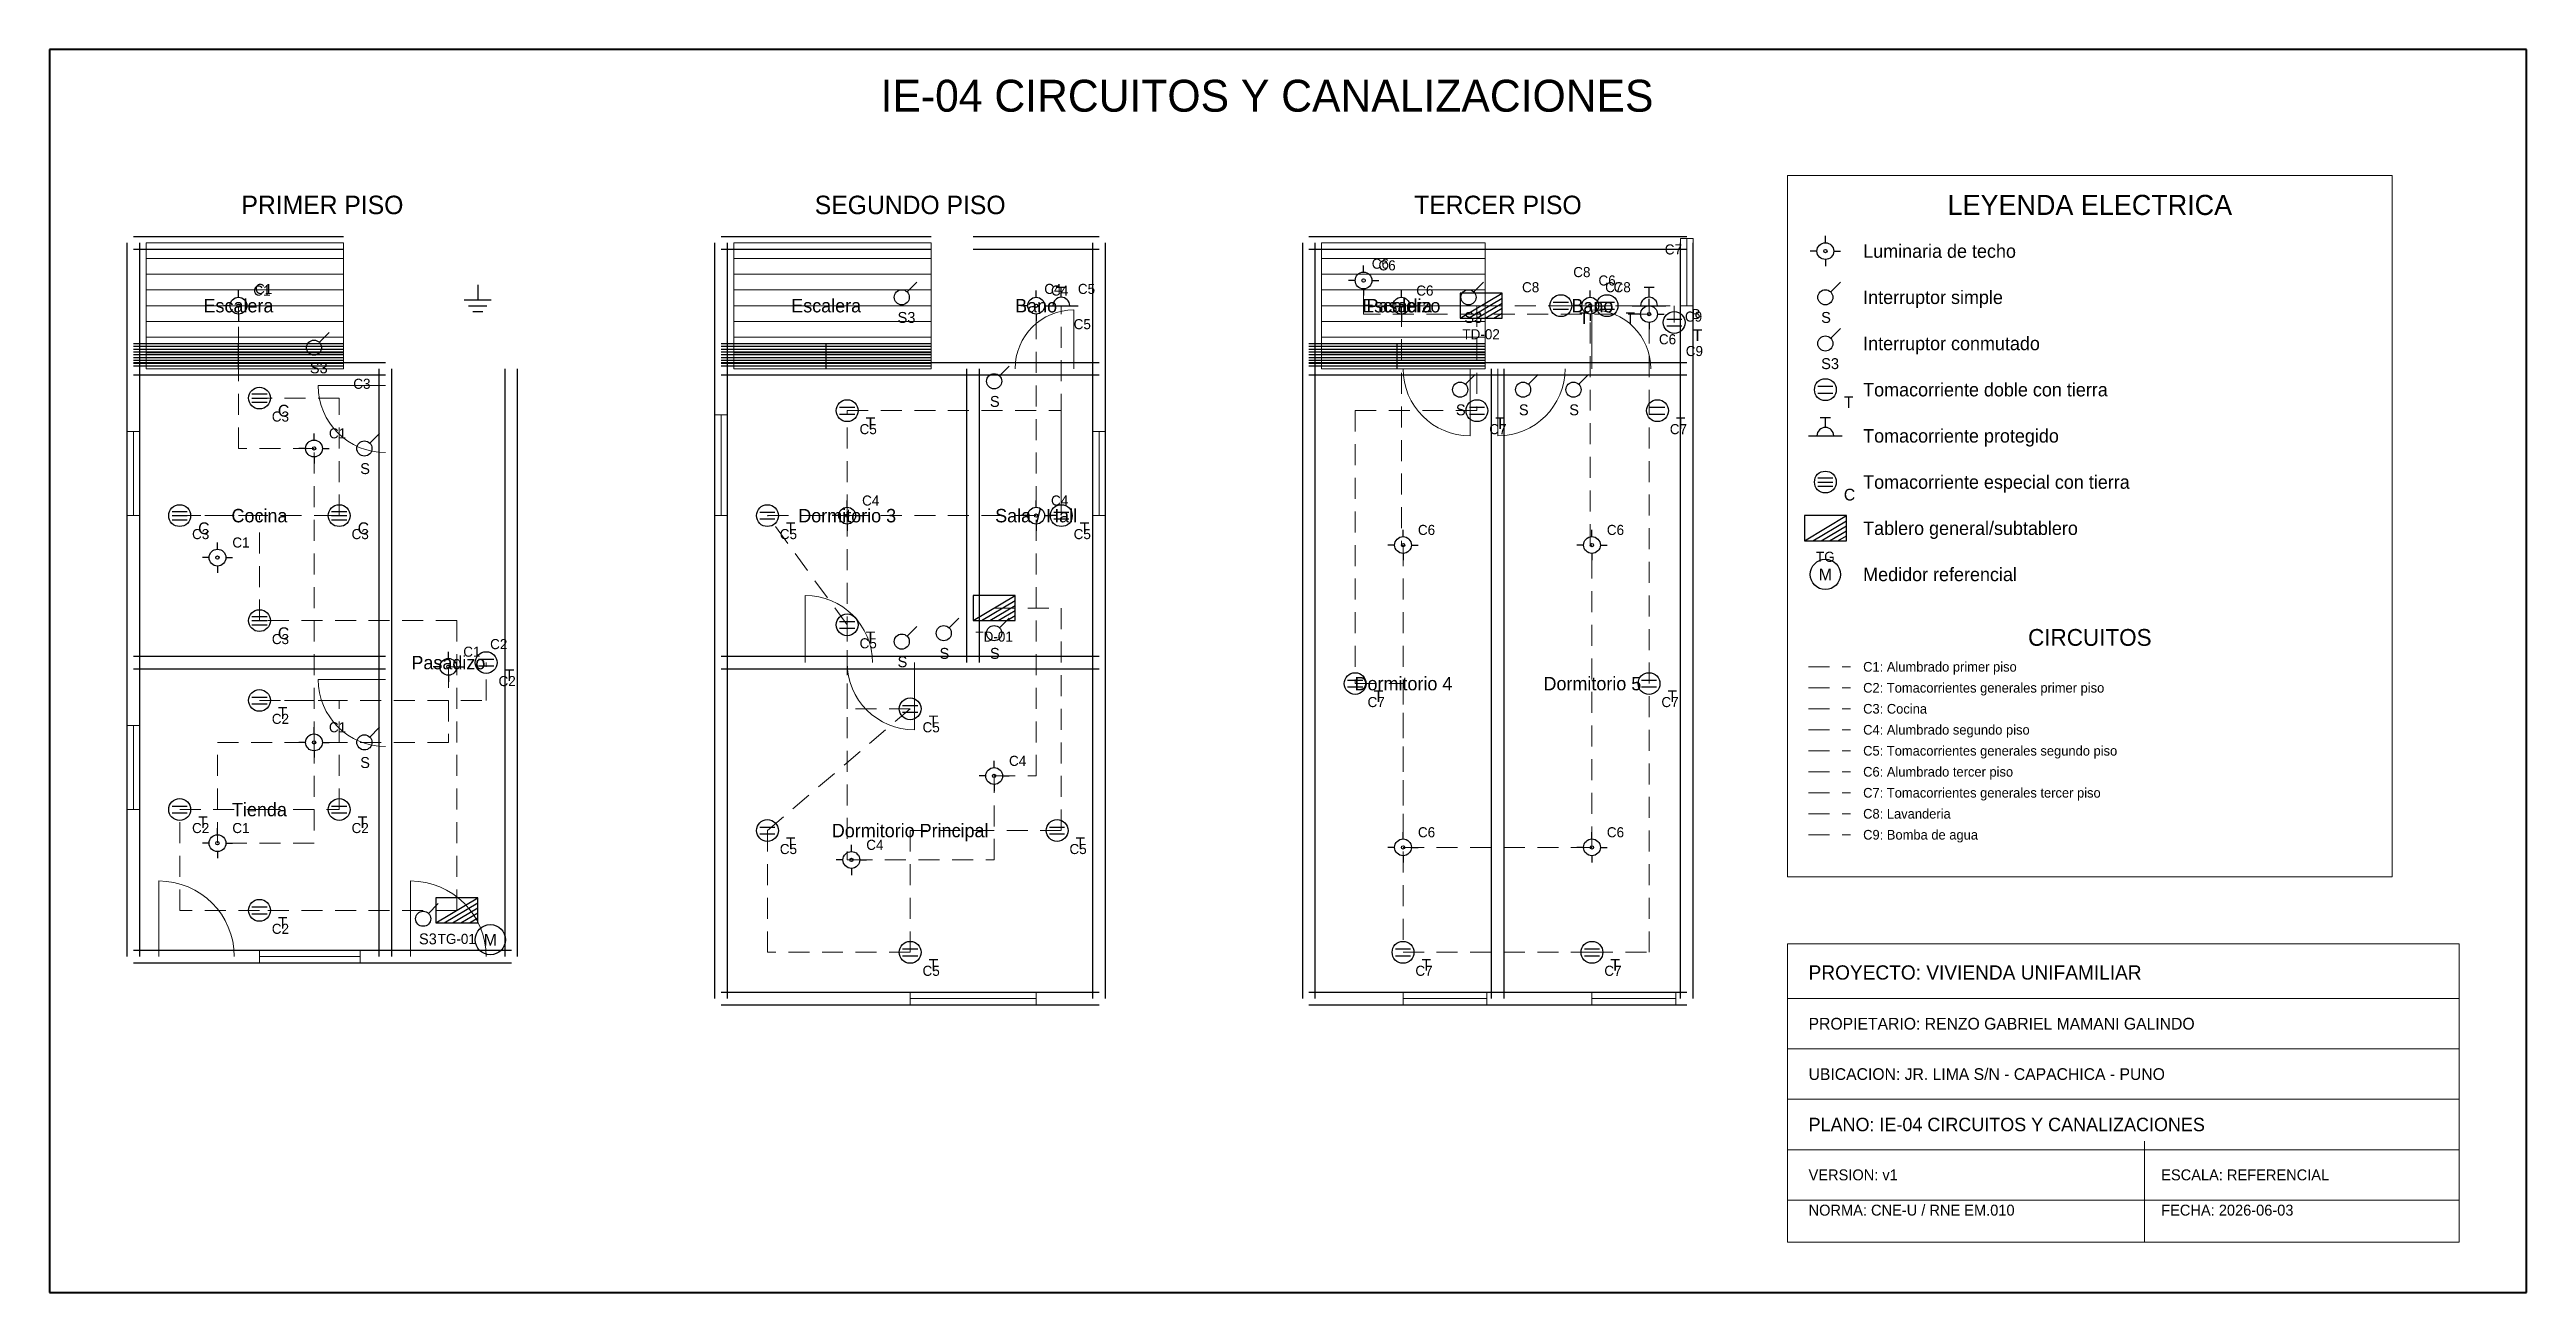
# Model space of a CAD drawing. Header units: metres. Extents: x -1 to 28.5, y -1 to 13.8.
import ezdxf
from ezdxf.enums import TextEntityAlignment as Align

# ---------------------------------------------------------------- set-up
doc = ezdxf.new("R2010")
doc.units = ezdxf.units.M
doc.linetypes.add('DASHED', pattern=[0.4, 0.25, -0.15])
for name, color, linetype, lineweight, true_color in [('ARQ_ESCALERAS', 7, 'CONTINUOUS', 15, 0x787878), ('ARQ_MUROS', 7, 'CONTINUOUS', 25, 0x141414), ('ARQ_PUERTAS', 7, 'CONTINUOUS', 15, 0x787878), ('ARQ_TEXTOS', 7, 'CONTINUOUS', 13, 0x787878), ('ARQ_VENTANAS', 7, 'CONTINUOUS', 15, 0x1496aa), ('ELEC_CIRCUITO_C1', 7, 'DASHED', 20, 0xdc7d19), ('ELEC_CIRCUITO_C2', 7, 'DASHED', 20, 0x2355b4), ('ELEC_CIRCUITO_C3', 7, 'DASHED', 20, 0xc81e1e), ('ELEC_CIRCUITO_C4', 7, 'DASHED', 20, 0xdc7d19), ('ELEC_CIRCUITO_C5', 7, 'DASHED', 20, 0x2355b4), ('ELEC_CIRCUITO_C6', 7, 'DASHED', 20, 0xdc7d19), ('ELEC_CIRCUITO_C7', 7, 'DASHED', 20, 0x2355b4), ('ELEC_CIRCUITO_C8', 7, 'DASHED', 20, 0x783ca0), ('ELEC_CIRCUITO_C9', 7, 'DASHED', 20, 0x1e8246), ('ELEC_INTERRUPTORES', 7, 'CONTINUOUS', 25, 0xdc7d19), ('ELEC_LEYENDA', 7, 'CONTINUOUS', 18, 0x141414), ('ELEC_LUMINARIAS', 7, 'CONTINUOUS', 25, 0xdc7d19), ('ELEC_MEDIDOR', 7, 'CONTINUOUS', 25, 0x1e8246), ('ELEC_PUESTA_TIERRA', 7, 'CONTINUOUS', 25, 0x1e8246), ('ELEC_ROTULO', 7, 'CONTINUOUS', 20, 0x141414), ('ELEC_TABLEROS', 7, 'CONTINUOUS', 30, 0xc81e1e), ('ELEC_TEXTOS', 7, 'CONTINUOUS', 13, 0x141414), ('ELEC_TOMACORRIENTES', 7, 'CONTINUOUS', 25, 0x2355b4), ('MARCO', 7, 'CONTINUOUS', 40, 0x141414)]:
    doc.layers.add(name, color=color, linetype=linetype, lineweight=lineweight, true_color=true_color)

msp = doc.modelspace()

# ---------------------------------------------------------------- linework, layer by layer
at = {"layer": 'ARQ_ESCALERAS'}
for p, q in [((0.15, 10), (0.15, 11.5)), ((0.15, 11.5), (2.5, 11.5)), ((0.15, 11.312), (2.5, 11.312)), ((2.5, 10), (2.5, 11.5)), ((7.15, 10), (7.15, 11.5)), ((7.15, 11.5), (9.5, 11.5)), ((7.15, 11.312), (9.5, 11.312)), ((9.5, 10), (9.5, 11.5)), ((14.15, 10), (14.15, 11.5)), ((14.15, 11.5), (16.1, 11.5)), ((14.15, 11.312), (16.1, 11.312)), ((16.1, 10), (16.1, 11.5)), ((0.15, 11.125), (2.5, 11.125)), ((0.15, 10.938), (2.5, 10.938)), ((7.15, 11.125), (9.5, 11.125)), ((7.15, 10.938), (9.5, 10.938)), ((14.15, 11.125), (16.1, 11.125)), ((14.15, 10.938), (16.1, 10.938)), ((0.15, 10.75), (2.5, 10.75)), ((7.15, 10.75), (9.5, 10.75)), ((14.15, 10.75), (16.1, 10.75)), ((0.15, 10.562), (2.5, 10.562)), ((0.15, 10.375), (2.5, 10.375)), ((7.15, 10.562), (9.5, 10.562)), ((7.15, 10.375), (9.5, 10.375)), ((14.15, 10.562), (16.1, 10.562)), ((14.15, 10.375), (16.1, 10.375)), ((0.15, 10.188), (2.5, 10.188)), ((7.15, 10.188), (9.5, 10.188)), ((14.15, 10.188), (16.1, 10.188)), ((0.15, 10), (2.5, 10)), ((7.15, 10), (9.5, 10)), ((14.15, 10), (16.1, 10))]:
    msp.add_line(p, q, dxfattribs=at)
at = {"layer": 'ARQ_MUROS'}
for p, q in [((0, 11.575), (2.5, 11.575)), ((7, 11.575), (9.5, 11.575)), ((10, 11.575), (11.5, 11.575)), ((14, 11.575), (16.1, 11.575)), ((14, 11.575), (16.25, 11.575)), ((16.25, 11.575), (18.5, 11.575)), ((-0.075, 10), (-0.075, 11.5)), ((0, 11.425), (2.5, 11.425)), ((0.075, 10), (0.075, 11.5)), ((6.925, 10), (6.925, 11.5)), ((7, 11.425), (9.5, 11.425)), ((7.075, 10), (7.075, 11.5)), ((10, 11.425), (11.5, 11.425)), ((11.425, 10), (11.425, 11.5)), ((11.575, 10), (11.575, 11.5)), ((13.925, 10), (13.925, 11.5)), ((14, 11.425), (16.1, 11.425)), ((14, 11.425), (16.25, 11.425)), ((14.075, 10), (14.075, 11.5)), ((16.25, 11.425), (18.5, 11.425)), ((18.425, 10), (18.425, 11.5)), ((18.575, 10), (18.575, 11.5)), ((0, 10.3), (2.5, 10.3)), ((0, 10.267), (1.25, 10.267)), ((0, 10.233), (1.25, 10.233)), ((0, 10.2), (1.25, 10.2)), ((0, 10.167), (1.25, 10.167)), ((0, 10.133), (1.25, 10.133)), ((0, 10.1), (1.25, 10.1)), ((0, 10.075), (3, 10.075)), ((0, 10.075), (2.5, 10.075)), ((0, 10.067), (1.25, 10.067)), ((0, 10.033), (1.25, 10.033)), ((1.25, 10), (1.25, 10.3)), ((1.25, 10.267), (2.5, 10.267)), ((1.25, 10.233), (2.5, 10.233)), ((1.25, 10.2), (2.5, 10.2)), ((1.25, 10.167), (2.5, 10.167)), ((1.25, 10.133), (2.5, 10.133)), ((1.25, 10.1), (2.5, 10.1)), ((1.25, 10.067), (2.5, 10.067)), ((1.25, 10.033), (2.5, 10.033)), ((7, 10.3), (9.5, 10.3)), ((7, 10.267), (8.25, 10.267)), ((7, 10.233), (8.25, 10.233)), ((7, 10.2), (8.25, 10.2)), ((7, 10.167), (8.25, 10.167)), ((7, 10.133), (8.25, 10.133)), ((7, 10.1), (8.25, 10.1)), ((7, 10.075), (9.5, 10.075)), ((7, 10.075), (10, 10.075)), ((7, 10.067), (8.25, 10.067)), ((7, 10.033), (8.25, 10.033)), ((8.25, 10), (8.25, 10.3)), ((8.25, 10.267), (9.5, 10.267)), ((8.25, 10.233), (9.5, 10.233)), ((8.25, 10.2), (9.5, 10.2)), ((8.25, 10.167), (9.5, 10.167)), ((8.25, 10.133), (9.5, 10.133)), ((8.25, 10.1), (9.5, 10.1)), ((8.25, 10.067), (9.5, 10.067)), ((8.25, 10.033), (9.5, 10.033)), ((10, 10.075), (11.5, 10.075)), ((14, 10.3), (16.1, 10.3)), ((14, 10.267), (15.05, 10.267)), ((14, 10.233), (15.05, 10.233)), ((14, 10.2), (15.05, 10.2)), ((14, 10.167), (15.05, 10.167)), ((14, 10.133), (15.05, 10.133)), ((14, 10.1), (15.05, 10.1)), ((14, 10.075), (16.25, 10.075)), ((14, 10.075), (16.1, 10.075)), ((14, 10.067), (15.05, 10.067)), ((14, 10.033), (15.05, 10.033)), ((15.05, 10), (15.05, 10.3)), ((15.05, 10.267), (16.1, 10.267)), ((15.05, 10.233), (16.1, 10.233)), ((15.05, 10.2), (16.1, 10.2)), ((15.05, 10.167), (16.1, 10.167)), ((15.05, 10.133), (16.1, 10.133)), ((15.05, 10.1), (16.1, 10.1)), ((15.05, 10.067), (16.1, 10.067)), ((15.05, 10.033), (16.1, 10.033)), ((16.25, 10.075), (18.5, 10.075)), ((-0.075, 6.5), (-0.075, 10)), ((0, 9.925), (3, 9.925)), ((0, 9.925), (2.5, 9.925)), ((0.075, 6.5), (0.075, 10)), ((2.925, 6.5), (2.925, 10)), ((2.925, 3), (2.925, 10)), ((3.075, 6.5), (3.075, 10)), ((3.075, 3), (3.075, 10)), ((4.425, 3), (4.425, 10)), ((4.575, 3), (4.575, 10)), ((6.925, 6.5), (6.925, 10)), ((7, 9.925), (9.5, 9.925)), ((7, 9.925), (10, 9.925)), ((7.075, 6.5), (7.075, 10)), ((9.925, 6.5), (9.925, 10)), ((10, 9.925), (11.5, 9.925)), ((10.075, 6.5), (10.075, 10)), ((11.425, 6.5), (11.425, 10)), ((11.575, 6.5), (11.575, 10)), ((13.925, 2.5), (13.925, 10)), ((14, 9.925), (16.25, 9.925)), ((14, 9.925), (16.1, 9.925)), ((14.075, 2.5), (14.075, 10)), ((16.175, 2.5), (16.175, 10)), ((16.25, 9.925), (18.5, 9.925)), ((16.325, 2.5), (16.325, 10)), ((18.425, 2.5), (18.425, 10)), ((18.575, 2.5), (18.575, 10)), ((-0.075, 3), (-0.075, 6.5)), ((0, 6.575), (3, 6.575)), ((0.075, 3), (0.075, 6.5)), ((2.925, 3), (2.925, 6.5)), ((3.075, 3), (3.075, 6.5)), ((6.925, 2.5), (6.925, 6.5)), ((7, 6.575), (10, 6.575)), ((7, 6.575), (11.5, 6.575)), ((7.075, 2.5), (7.075, 6.5)), ((10, 6.575), (11.5, 6.575)), ((11.425, 2.5), (11.425, 6.5)), ((11.575, 2.5), (11.575, 6.5)), ((0, 6.425), (3, 6.425)), ((7, 6.425), (10, 6.425)), ((7, 6.425), (11.5, 6.425)), ((10, 6.425), (11.5, 6.425)), ((0, 3.075), (3, 3.075)), ((3, 3.075), (4.5, 3.075)), ((0, 2.925), (3, 2.925)), ((3, 2.925), (4.5, 2.925)), ((7, 2.575), (11.5, 2.575)), ((7, 2.425), (11.5, 2.425)), ((14, 2.575), (16.25, 2.575)), ((14, 2.425), (16.25, 2.425)), ((16.25, 2.575), (18.5, 2.575)), ((16.25, 2.425), (18.5, 2.425))]:
    msp.add_line(p, q, dxfattribs=at)
at = {"layer": 'ARQ_PUERTAS'}
for p, q in [((11.2, 10), (11.2, 10.7)), ((17.37, 10), (17.37, 10.7)), ((3, 9.8), (2.2, 9.8)), ((15.92, 10), (15.92, 9.2)), ((16.25, 10), (16.25, 9.2)), ((8, 6.5), (8, 7.3)), ((9.3, 6.5), (9.3, 5.7)), ((3, 6.3), (2.2, 6.3)), ((0.3, 3), (0.3, 3.9)), ((3.3, 3), (3.3, 3.9))]:
    msp.add_line(p, q, dxfattribs=at)
for centre, radius, start, end in [((11.2, 10), 0.7, 90, 180), ((17.37, 10), 0.7, 0, 90), ((3, 9.8), 0.8, 180, -90), ((15.92, 10), 0.8, 180, -90), ((16.25, 10), 0.8, -90, 0), ((8, 6.5), 0.8, 0, 90), ((9.3, 6.5), 0.8, 180, -90), ((3, 6.3), 0.8, 180, -90), ((0.3, 3), 0.9, 0, 90), ((3.3, 3), 0.9, 0, 90)]:
    msp.add_arc(centre, radius, start, end, dxfattribs=at)
at = {"layer": 'ARQ_VENTANAS'}
for p, q in [((18.575, 11.55), (18.425, 11.55)), ((18.425, 11.55), (18.425, 10.75)), ((18.5, 10.75), (18.5, 11.55)), ((18.575, 10.75), (18.575, 11.55)), ((18.425, 10.75), (18.575, 10.75)), ((7.075, 9.45), (6.925, 9.45)), ((6.925, 9.45), (6.925, 8.25)), ((7, 8.25), (7, 9.45)), ((7.075, 8.25), (7.075, 9.45)), ((0.075, 9.25), (-0.075, 9.25)), ((-0.075, 9.25), (-0.075, 8.25)), ((0, 8.25), (0, 9.25)), ((0.075, 8.25), (0.075, 9.25)), ((11.575, 9.25), (11.425, 9.25)), ((11.425, 9.25), (11.425, 8.25)), ((11.5, 8.25), (11.5, 9.25)), ((11.575, 8.25), (11.575, 9.25)), ((-0.075, 8.25), (0.075, 8.25)), ((6.925, 8.25), (7.075, 8.25)), ((11.425, 8.25), (11.575, 8.25)), ((0.075, 5.75), (-0.075, 5.75)), ((-0.075, 5.75), (-0.075, 4.75)), ((0, 4.75), (0, 5.75)), ((0.075, 4.75), (0.075, 5.75)), ((-0.075, 4.75), (0.075, 4.75)), ((2.7, 3.075), (1.5, 3.075)), ((1.5, 3.075), (1.5, 2.925)), ((1.5, 3), (2.7, 3)), ((2.7, 2.925), (2.7, 3.075)), ((1.5, 2.925), (2.7, 2.925)), ((10.75, 2.575), (9.25, 2.575)), ((9.25, 2.575), (9.25, 2.425)), ((9.25, 2.5), (10.75, 2.5)), ((9.25, 2.425), (10.75, 2.425)), ((10.75, 2.425), (10.75, 2.575)), ((16.12, 2.575), (15.12, 2.575)), ((15.12, 2.575), (15.12, 2.425)), ((15.12, 2.5), (16.12, 2.5)), ((15.12, 2.425), (16.12, 2.425)), ((16.12, 2.425), (16.12, 2.575)), ((18.37, 2.575), (17.37, 2.575)), ((17.37, 2.575), (17.37, 2.425)), ((17.37, 2.5), (18.37, 2.5)), ((17.37, 2.425), (18.37, 2.425)), ((18.37, 2.425), (18.37, 2.575))]:
    msp.add_line(p, q, dxfattribs=at)
at = {"layer": 'ELEC_CIRCUITO_C1', "linetype": 'DASHED', "true_color": 0xdc7d19}
for p, q in [((1.25, 9.05), (1.25, 10.75)), ((2.15, 9.05), (1.25, 9.05)), ((2.15, 5.55), (2.15, 9.05)), ((3.85, 6.45), (3.75, 6.45)), ((3.75, 6.45), (3.75, 5.55)), ((3.85, 3.55), (3.85, 6.45)), ((19.95, 6.45), (20.45, 6.45)), ((1, 4.35), (1, 5.55)), ((1, 5.55), (2.15, 5.55)), ((3.75, 5.55), (2.15, 5.55)), ((2.15, 5.55), (2.15, 4.35)), ((2.15, 4.35), (1, 4.35))]:
    msp.add_line(p, q, dxfattribs=at)
at = {"layer": 'ELEC_CIRCUITO_C2', "linetype": 'DASHED', "true_color": 0x2355b4}
for p, q in [((4.2, 6.05), (4.2, 6.5)), ((19.95, 6.2), (20.45, 6.2)), ((2.45, 6.05), (1.5, 6.05)), ((1.5, 6.05), (4.2, 6.05)), ((2.45, 4.75), (2.45, 6.05)), ((0.55, 3.55), (0.55, 4.75)), ((0.55, 4.75), (1.5, 4.75)), ((1.5, 4.75), (2.45, 4.75)), ((1.5, 3.55), (0.55, 3.55)), ((3.85, 3.55), (1.5, 3.55))]:
    msp.add_line(p, q, dxfattribs=at)
at = {"layer": 'ELEC_CIRCUITO_C3', "linetype": 'DASHED', "true_color": 0xc81e1e}
for p, q in [((2.45, 9.65), (1.5, 9.65)), ((2.45, 8.25), (2.45, 9.65)), ((1.5, 8.25), (0.55, 8.25)), ((0.55, 8.25), (2.45, 8.25)), ((1.5, 7), (1.5, 8.25)), ((3.85, 7), (1.5, 7)), ((3.85, 3.55), (3.85, 7)), ((19.95, 5.95), (20.45, 5.95))]:
    msp.add_line(p, q, dxfattribs=at)
at = {"layer": 'ELEC_CIRCUITO_C4', "linetype": 'DASHED', "true_color": 0xdc7d19}
for p, q in [((10.75, 5.15), (10.75, 10.75)), ((10.75, 8.25), (8.5, 8.25)), ((8.5, 8.25), (8.5, 4.15)), ((10.75, 7.15), (10.75, 8.25)), ((10.25, 7.15), (10.75, 7.15)), ((19.95, 5.7), (20.45, 5.7)), ((10.25, 4.15), (10.25, 5.15)), ((10.25, 5.15), (10.75, 5.15)), ((8.5, 4.15), (8.55, 4.15)), ((8.55, 4.15), (10.25, 4.15))]:
    msp.add_line(p, q, dxfattribs=at)
at = {"layer": 'ELEC_CIRCUITO_C5', "linetype": 'DASHED', "true_color": 0x2355b4}
for p, q in [((11.05, 8.25), (11.05, 10.75)), ((8.5, 8.25), (8.5, 9.5)), ((8.5, 9.5), (11.05, 9.5)), ((11.05, 9.5), (11.05, 8.25)), ((8.5, 6.95), (7.55, 8.25)), ((7.55, 8.25), (8.5, 8.25)), ((10.25, 7.15), (11.05, 7.15)), ((11.05, 7.15), (11.05, 4.5)), ((8.5, 5.95), (8.5, 6.95)), ((7.55, 4.5), (9.25, 5.95)), ((9.25, 5.95), (8.5, 5.95)), ((19.95, 5.45), (20.45, 5.45)), ((7.55, 3.05), (7.55, 4.5)), ((11.05, 4.5), (9.25, 4.5)), ((9.25, 4.5), (9.25, 3.05)), ((9.25, 3.05), (7.55, 3.05))]:
    msp.add_line(p, q, dxfattribs=at)
at = {"layer": 'ELEC_CIRCUITO_C6', "linetype": 'DASHED', "true_color": 0xdc7d19}
for p, q in [((14.65, 10.65), (14.65, 11.05)), ((18.05, 10.65), (14.65, 10.65)), ((16.05, 10.75), (15.1, 10.75)), ((15.1, 10.75), (15.1, 7.9)), ((17.35, 7.9), (17.35, 10.75)), ((17.35, 10.75), (18.05, 10.75)), ((18.05, 10.75), (18.05, 10.65)), ((15.1, 7.9), (15.12, 7.9)), ((15.12, 7.9), (15.12, 4.3)), ((17.37, 7.9), (17.35, 7.9)), ((17.37, 4.3), (17.37, 7.9)), ((19.95, 5.2), (20.45, 5.2)), ((15.12, 4.3), (17.37, 4.3))]:
    msp.add_line(p, q, dxfattribs=at)
at = {"layer": 'ELEC_CIRCUITO_C7', "linetype": 'DASHED', "true_color": 0x2355b4}
for p, q in [((16.05, 10.75), (16, 10.75)), ((16, 10.75), (16, 9.5)), ((18.05, 9.5), (18.05, 10.75)), ((16, 9.5), (14.55, 9.5)), ((14.55, 9.5), (14.55, 6.25)), ((18.05, 6.25), (18.05, 9.5)), ((14.55, 6.25), (15.12, 6.25)), ((15.12, 6.25), (15.12, 3.05)), ((18.05, 3.05), (18.05, 6.25)), ((19.95, 4.95), (20.45, 4.95)), ((15.12, 3.05), (17.37, 3.05)), ((17.37, 3.05), (18.05, 3.05))]:
    msp.add_line(p, q, dxfattribs=at)
at = {"layer": 'ELEC_CIRCUITO_C8', "linetype": 'DASHED', "true_color": 0x783ca0}
for p, q in [((16.05, 10.75), (17, 10.75)), ((17, 10.75), (17.55, 10.75)), ((19.95, 4.7), (20.45, 4.7))]:
    msp.add_line(p, q, dxfattribs=at)
at = {"layer": 'ELEC_CIRCUITO_C9', "linetype": 'DASHED', "true_color": 0x1e8246}
for p, q in [((16.05, 10.75), (18.35, 10.75)), ((18.35, 10.75), (18.35, 10.55)), ((19.95, 4.45), (20.45, 4.45))]:
    msp.add_line(p, q, dxfattribs=at)
at = {"layer": 'ELEC_INTERRUPTORES', "true_color": 0xdc7d19}
for p, q in [((9.21, 10.91), (9.33, 11.03)), ((15.96, 10.91), (16.08, 11.03)), ((20.21, 10.91), (20.33, 11.03)), ((2.21, 10.31), (2.33, 10.43)), ((20.21, 10.36), (20.33, 10.48)), ((10.31, 9.91), (10.43, 10.03)), ((15.86, 9.81), (15.98, 9.93)), ((16.61, 9.81), (16.73, 9.93)), ((17.21, 9.81), (17.33, 9.93)), ((2.81, 9.11), (2.93, 9.23)), ((9.21, 6.81), (9.33, 6.93)), ((9.71, 6.91), (9.83, 7.03)), ((10.31, 6.91), (10.43, 7.03)), ((2.81, 5.61), (2.93, 5.73)), ((3.51, 3.51), (3.63, 3.63))]:
    msp.add_line(p, q, dxfattribs=at)
for centre in [(9.15, 10.85), (15.9, 10.85), (20.15, 10.85), (2.15, 10.25), (20.15, 10.3), (10.25, 9.85), (15.8, 9.75), (16.55, 9.75), (17.15, 9.75), (2.75, 9.05), (9.15, 6.75), (9.65, 6.85), (10.25, 6.85), (2.75, 5.55), (3.45, 3.45)]:
    msp.add_circle(centre, 0.09, dxfattribs=at)
at = {"layer": 'ELEC_LEYENDA', "true_color": 0x141414}
for p, q in [((26.9, 12.3), (19.7, 12.3)), ((19.7, 12.3), (19.7, 3.95)), ((26.9, 3.95), (26.9, 12.3)), ((19.7, 3.95), (26.9, 3.95))]:
    msp.add_line(p, q, dxfattribs=at)
at = {"layer": 'ELEC_LUMINARIAS', "true_color": 0xdc7d19}
for p, q in [((20.15, 11.5), (20.15, 11.58)), ((14.65, 11.15), (14.65, 11.23)), ((20.05, 11.4), (19.97, 11.4)), ((20.15, 11.3), (20.15, 11.22)), ((20.25, 11.4), (20.33, 11.4)), ((1.25, 10.85), (1.25, 10.93)), ((10.75, 10.85), (10.75, 10.93)), ((14.55, 11.05), (14.47, 11.05)), ((14.65, 10.95), (14.65, 10.87)), ((14.75, 11.05), (14.83, 11.05)), ((15.1, 10.85), (15.1, 10.93)), ((17.35, 10.85), (17.35, 10.93)), ((1.15, 10.75), (1.07, 10.75)), ((1.25, 10.65), (1.25, 10.57)), ((1.35, 10.75), (1.43, 10.75)), ((10.65, 10.75), (10.57, 10.75)), ((10.75, 10.65), (10.75, 10.57)), ((10.85, 10.75), (10.93, 10.75)), ((15, 10.75), (14.92, 10.75)), ((15.1, 10.65), (15.1, 10.57)), ((15.2, 10.75), (15.28, 10.75)), ((17.25, 10.75), (17.17, 10.75)), ((17.35, 10.65), (17.35, 10.57)), ((17.45, 10.75), (17.53, 10.75)), ((17.95, 10.65), (17.87, 10.65)), ((18.05, 10.75), (18.05, 10.83)), ((18.15, 10.65), (18.23, 10.65)), ((18.05, 10.55), (18.05, 10.47)), ((2.15, 9.15), (2.15, 9.23)), ((2.05, 9.05), (1.97, 9.05)), ((2.15, 8.95), (2.15, 8.87)), ((2.25, 9.05), (2.33, 9.05)), ((8.5, 8.35), (8.5, 8.43)), ((10.75, 8.35), (10.75, 8.43)), ((8.4, 8.25), (8.32, 8.25)), ((8.5, 8.15), (8.5, 8.07)), ((8.6, 8.25), (8.68, 8.25)), ((10.65, 8.25), (10.57, 8.25)), ((10.75, 8.15), (10.75, 8.07)), ((10.85, 8.25), (10.93, 8.25)), ((15.12, 8), (15.12, 8.08)), ((17.37, 8), (17.37, 8.08)), ((0.9, 7.75), (0.82, 7.75)), ((1, 7.85), (1, 7.93)), ((1.1, 7.75), (1.18, 7.75)), ((15.02, 7.9), (14.94, 7.9)), ((15.12, 7.8), (15.12, 7.72)), ((15.22, 7.9), (15.3, 7.9)), ((17.27, 7.9), (17.19, 7.9)), ((17.37, 7.8), (17.37, 7.72)), ((17.47, 7.9), (17.55, 7.9)), ((1, 7.65), (1, 7.57)), ((3.75, 6.55), (3.75, 6.63)), ((3.65, 6.45), (3.57, 6.45)), ((3.75, 6.35), (3.75, 6.27)), ((3.85, 6.45), (3.93, 6.45)), ((2.15, 5.65), (2.15, 5.73)), ((2.05, 5.55), (1.97, 5.55)), ((2.15, 5.45), (2.15, 5.37)), ((2.25, 5.55), (2.33, 5.55)), ((10.25, 5.25), (10.25, 5.33)), ((10.15, 5.15), (10.07, 5.15)), ((10.25, 5.05), (10.25, 4.97)), ((10.35, 5.15), (10.43, 5.15)), ((1, 4.45), (1, 4.53)), ((15.12, 4.4), (15.12, 4.48)), ((17.37, 4.4), (17.37, 4.48)), ((0.9, 4.35), (0.82, 4.35)), ((1, 4.25), (1, 4.17)), ((1.1, 4.35), (1.18, 4.35)), ((8.45, 4.15), (8.37, 4.15)), ((8.55, 4.25), (8.55, 4.33)), ((8.65, 4.15), (8.73, 4.15)), ((15.02, 4.3), (14.94, 4.3)), ((15.12, 4.2), (15.12, 4.12)), ((15.22, 4.3), (15.3, 4.3)), ((17.27, 4.3), (17.19, 4.3)), ((17.37, 4.2), (17.37, 4.12)), ((17.47, 4.3), (17.55, 4.3)), ((8.55, 4.05), (8.55, 3.97))]:
    msp.add_line(p, q, dxfattribs=at)
for centre, radius in [((20.15, 11.4), 0.1), ((20.15, 11.4), 0.02), ((14.65, 11.05), 0.1), ((14.65, 11.05), 0.02), ((1.25, 10.75), 0.1), ((1.25, 10.75), 0.02), ((10.75, 10.75), 0.1), ((10.75, 10.75), 0.02), ((15.1, 10.75), 0.1), ((15.1, 10.75), 0.02), ((17.35, 10.75), 0.1), ((17.35, 10.75), 0.02), ((18.05, 10.65), 0.1), ((18.05, 10.65), 0.02), ((2.15, 9.05), 0.1), ((2.15, 9.05), 0.02), ((8.5, 8.25), 0.1), ((8.5, 8.25), 0.02), ((10.75, 8.25), 0.1), ((10.75, 8.25), 0.02), ((15.12, 7.9), 0.1), ((17.37, 7.9), 0.1), ((1, 7.75), 0.1), ((1, 7.75), 0.02), ((15.12, 7.9), 0.02), ((17.37, 7.9), 0.02), ((3.75, 6.45), 0.1), ((3.75, 6.45), 0.02), ((2.15, 5.55), 0.1), ((2.15, 5.55), 0.02), ((10.25, 5.15), 0.1), ((10.25, 5.15), 0.02), ((1, 4.35), 0.1), ((1, 4.35), 0.02), ((8.55, 4.15), 0.1), ((8.55, 4.15), 0.02), ((15.12, 4.3), 0.1), ((15.12, 4.3), 0.02), ((17.37, 4.3), 0.1), ((17.37, 4.3), 0.02)]:
    msp.add_circle(centre, radius, dxfattribs=at)
at = {"layer": 'ELEC_MEDIDOR', "true_color": 0x1e8246}
for centre in [(20.15, 7.55), (4.25, 3.2)]:
    msp.add_circle(centre, 0.18, dxfattribs=at)
at = {"layer": 'ELEC_PUESTA_TIERRA', "true_color": 0x1e8246}
for p, q in [((4.1, 11), (4.1, 10.82)), ((3.94, 10.82), (4.26, 10.82)), ((3.99, 10.75), (4.21, 10.75)), ((4.04, 10.68), (4.16, 10.68))]:
    msp.add_line(p, q, dxfattribs=at)
at = {"layer": 'ELEC_ROTULO', "true_color": 0x141414}
for p, q in [((27.7, 3.15), (19.7, 3.15)), ((19.7, 3.15), (19.7, -0.4)), ((27.7, -0.4), (27.7, 3.15)), ((19.7, 2.5), (27.7, 2.5)), ((19.7, 1.9), (27.7, 1.9)), ((19.7, 1.3), (27.7, 1.3)), ((19.7, 0.7), (27.7, 0.7)), ((23.95, -0.4), (23.95, 0.8)), ((19.7, 0.1), (27.7, 0.1)), ((19.7, -0.4), (27.7, -0.4))]:
    msp.add_line(p, q, dxfattribs=at)
at = {"layer": 'ELEC_TABLEROS', "true_color": 0xc81e1e}
for p, q in [((16.3, 10.9), (15.8, 10.9)), ((15.8, 10.9), (15.8, 10.6)), ((15.8, 10.6), (16.3, 10.9)), ((15.9, 10.6), (16.3, 10.84)), ((16, 10.6), (16.3, 10.78)), ((16.1, 10.6), (16.3, 10.72)), ((16.2, 10.6), (16.3, 10.66)), ((16.3, 10.6), (16.3, 10.9)), ((16.3, 10.6), (16.3, 10.9)), ((15.8, 10.6), (16.3, 10.6)), ((15.8, 10.6), (16.3, 10.6)), ((20.4, 8.25), (19.9, 8.25)), ((19.9, 8.25), (19.9, 7.95)), ((19.9, 7.95), (20.4, 8.25)), ((20, 7.95), (20.4, 8.19)), ((20.1, 7.95), (20.4, 8.13)), ((20.2, 7.95), (20.4, 8.07)), ((20.3, 7.95), (20.4, 8.01)), ((20.4, 7.95), (20.4, 8.25)), ((20.4, 7.95), (20.4, 8.25)), ((19.9, 7.95), (20.4, 7.95)), ((19.9, 7.95), (20.4, 7.95)), ((10.5, 7.3), (10, 7.3)), ((10, 7.3), (10, 7)), ((10, 7), (10.5, 7.3)), ((10.1, 7), (10.5, 7.24)), ((10.2, 7), (10.5, 7.18)), ((10.3, 7), (10.5, 7.12)), ((10.5, 7), (10.5, 7.3)), ((10.5, 7), (10.5, 7.3)), ((10, 7), (10.5, 7)), ((10, 7), (10.5, 7)), ((10.4, 7), (10.5, 7.06)), ((4.1, 3.7), (3.6, 3.7)), ((3.6, 3.7), (3.6, 3.4)), ((3.6, 3.4), (4.1, 3.7)), ((3.7, 3.4), (4.1, 3.64)), ((3.8, 3.4), (4.1, 3.58)), ((4.1, 3.4), (4.1, 3.7)), ((4.1, 3.4), (4.1, 3.7)), ((3.6, 3.4), (4.1, 3.4)), ((3.6, 3.4), (4.1, 3.4)), ((3.9, 3.4), (4.1, 3.52)), ((4, 3.4), (4.1, 3.46))]:
    msp.add_line(p, q, dxfattribs=at)
at = {"layer": 'ELEC_TOMACORRIENTES', "true_color": 0x2355b4}
for p, q in [((10.99, 10.97), (11.11, 10.97)), ((11.05, 10.85), (11.05, 10.97)), ((17.99, 10.97), (18.11, 10.97)), ((18.05, 10.85), (18.05, 10.97)), ((10.85, 10.75), (11.25, 10.75)), ((17.85, 10.75), (18.25, 10.75)), ((20.06, 9.79), (20.24, 9.79)), ((8.41, 9.54), (8.59, 9.54)), ((8.41, 9.46), (8.59, 9.46)), ((15.91, 9.54), (16.09, 9.54)), ((15.91, 9.46), (16.09, 9.46)), ((18.06, 9.54), (18.24, 9.54)), ((18.06, 9.46), (18.24, 9.46)), ((20.06, 9.71), (20.24, 9.71)), ((19.95, 9.2), (20.35, 9.2)), ((20.09, 9.42), (20.21, 9.42)), ((20.15, 9.3), (20.15, 9.42)), ((7.46, 8.29), (7.64, 8.29)), ((10.96, 8.29), (11.14, 8.29)), ((7.46, 8.21), (7.64, 8.21)), ((10.96, 8.21), (11.14, 8.21)), ((8.41, 6.99), (8.59, 6.99)), ((8.41, 6.91), (8.59, 6.91)), ((4.11, 6.54), (4.29, 6.54)), ((4.11, 6.46), (4.29, 6.46)), ((14.46, 6.29), (14.64, 6.29)), ((14.46, 6.21), (14.64, 6.21)), ((17.96, 6.29), (18.14, 6.29)), ((17.96, 6.21), (18.14, 6.21)), ((1.41, 6.09), (1.59, 6.09)), ((1.41, 6.01), (1.59, 6.01)), ((9.16, 5.99), (9.34, 5.99)), ((9.16, 5.91), (9.34, 5.91)), ((0.46, 4.79), (0.64, 4.79)), ((2.36, 4.79), (2.54, 4.79)), ((0.46, 4.71), (0.64, 4.71)), ((2.36, 4.71), (2.54, 4.71)), ((7.46, 4.54), (7.64, 4.54)), ((7.46, 4.46), (7.64, 4.46)), ((10.91, 4.54), (11.09, 4.54)), ((10.91, 4.46), (11.09, 4.46)), ((1.41, 3.59), (1.59, 3.59)), ((1.41, 3.51), (1.59, 3.51)), ((9.16, 3.09), (9.34, 3.09)), ((9.16, 3.01), (9.34, 3.01)), ((15.03, 3.09), (15.21, 3.09)), ((15.03, 3.01), (15.21, 3.01)), ((17.28, 3.09), (17.46, 3.09)), ((17.28, 3.01), (17.46, 3.01))]:
    msp.add_line(p, q, dxfattribs=at)
at = {"layer": 'ELEC_TOMACORRIENTES', "true_color": 0x783ca0}
for p, q in [((16.91, 10.79), (17.09, 10.79)), ((16.91, 10.71), (17.09, 10.71)), ((17.46, 10.79), (17.64, 10.79)), ((17.46, 10.71), (17.64, 10.71))]:
    msp.add_line(p, q, dxfattribs=at)
at = {"layer": 'ELEC_TOMACORRIENTES', "true_color": 0x1e8246}
for p, q in [((18.26, 10.59), (18.44, 10.59)), ((18.26, 10.51), (18.44, 10.51))]:
    msp.add_line(p, q, dxfattribs=at)
at = {"layer": 'ELEC_TOMACORRIENTES', "true_color": 0xc81e1e}
for p, q in [((1.41, 9.7), (1.59, 9.7)), ((1.41, 9.65), (1.59, 9.65)), ((1.41, 9.6), (1.59, 9.6)), ((20.06, 8.7), (20.24, 8.7)), ((20.06, 8.65), (20.24, 8.65)), ((20.06, 8.6), (20.24, 8.6)), ((0.46, 8.3), (0.64, 8.3)), ((2.36, 8.3), (2.54, 8.3)), ((0.46, 8.25), (0.64, 8.25)), ((0.46, 8.2), (0.64, 8.2)), ((2.36, 8.25), (2.54, 8.25)), ((2.36, 8.2), (2.54, 8.2)), ((1.41, 7.05), (1.59, 7.05)), ((1.41, 7), (1.59, 7)), ((1.41, 6.95), (1.59, 6.95))]:
    msp.add_line(p, q, dxfattribs=at)
at = {"layer": 'ELEC_TOMACORRIENTES', "true_color": 0x783ca0}
for centre in [(17, 10.75), (17.55, 10.75)]:
    msp.add_circle(centre, 0.13, dxfattribs=at)
at = {"layer": 'ELEC_TOMACORRIENTES', "true_color": 0x1e8246}
msp.add_circle((18.35, 10.55), 0.13, dxfattribs=at)
at = {"layer": 'ELEC_TOMACORRIENTES', "true_color": 0xc81e1e}
for centre in [(1.5, 9.65), (20.15, 8.65), (0.55, 8.25), (2.45, 8.25), (1.5, 7)]:
    msp.add_circle(centre, 0.13, dxfattribs=at)
at = {"layer": 'ELEC_TOMACORRIENTES', "true_color": 0x2355b4}
for centre in [(20.15, 9.75), (8.5, 9.5), (16, 9.5), (18.15, 9.5), (7.55, 8.25), (11.05, 8.25), (8.5, 6.95), (4.2, 6.5), (14.55, 6.25), (18.05, 6.25), (1.5, 6.05), (9.25, 5.95), (0.55, 4.75), (2.45, 4.75), (7.55, 4.5), (11, 4.5), (1.5, 3.55), (9.25, 3.05), (15.12, 3.05), (17.37, 3.05)]:
    msp.add_circle(centre, 0.13, dxfattribs=at)
for centre in [(11.05, 10.75), (18.05, 10.75), (20.15, 9.2)]:
    msp.add_arc(centre, 0.1, 0, 180, dxfattribs=at)
at = {"layer": 'MARCO', "true_color": 0x141414}
for p, q in [((28.5, 13.8), (-1, 13.8)), ((-1, 13.8), (-1, -1)), ((28.5, -1), (28.5, 13.8)), ((-1, -1), (28.5, -1))]:
    msp.add_line(p, q, dxfattribs=at)

# ---------------------------------------------------------------- texts
at = {"layer": 'ARQ_TEXTOS'}
for s, p in [('Escalera', (1.25, 10.75)), ('Escalera', (8.25, 10.75)), ('Bano', (10.75, 10.75)), ('Escalera', (15.05, 10.75)), ('Pasadizo', (15.125, 10.75)), ('Bano', (17.375, 10.75)), ('Cocina', (1.5, 8.25)), ('Dormitorio 3', (8.5, 8.25)), ('Sala / Hall', (10.75, 8.25)), ('Pasadizo', (3.75, 6.5)), ('Dormitorio 4', (15.125, 6.25)), ('Dormitorio 5', (17.375, 6.25)), ('Tienda', (1.5, 4.75)), ('Dormitorio Principal', (9.25, 4.5))]:
    msp.add_text(s, height=0.16, dxfattribs=at).set_placement(p, align=Align.MIDDLE_CENTER)
at = {"layer": 'ELEC_INTERRUPTORES'}
for s, p in [('S3', (9.1, 10.61)), ('S3', (15.85, 10.61)), ('S', (20.1, 10.61)), ('S3', (2.1, 10.01)), ('S3', (20.1, 10.06)), ('S', (10.2, 9.61)), ('S', (15.75, 9.51)), ('S', (16.5, 9.51)), ('S', (17.1, 9.51)), ('S', (2.7, 8.81)), ('S', (9.1, 6.51)), ('S', (9.6, 6.61)), ('S', (10.2, 6.61)), ('S', (2.7, 5.31)), ('S3', (3.4, 3.21))]:
    msp.add_text(s, height=0.13, dxfattribs=at).set_placement(p, align=Align.MIDDLE_LEFT)
at = {"layer": 'ELEC_LEYENDA'}
for s, height, p in [('LEYENDA ELECTRICA', 0.24, (23.3, 11.95)), ('CIRCUITOS', 0.2, (23.3, 6.8))]:
    msp.add_text(s, height=height, dxfattribs=at).set_placement(p, align=Align.MIDDLE_CENTER)
for s, height, p in [('Luminaria de techo', 0.16, (20.6, 11.4)), ('Interruptor simple', 0.16, (20.6, 10.85)), ('Interruptor conmutado', 0.16, (20.6, 10.3)), ('Tomacorriente doble con tierra', 0.16, (20.6, 9.75)), ('Tomacorriente protegido', 0.16, (20.6, 9.2)), ('Tomacorriente especial con tierra', 0.16, (20.6, 8.65)), ('Tablero general/subtablero', 0.16, (20.6, 8.1)), ('Medidor referencial', 0.16, (20.6, 7.55)), ('C1: Alumbrado primer piso', 0.115, (20.6, 6.45)), ('C2: Tomacorrientes generales primer piso', 0.115, (20.6, 6.2)), ('C3: Cocina', 0.115, (20.6, 5.95)), ('C4: Alumbrado segundo piso', 0.115, (20.6, 5.7)), ('C5: Tomacorrientes generales segundo piso', 0.115, (20.6, 5.45)), ('C6: Alumbrado tercer piso', 0.115, (20.6, 5.2)), ('C7: Tomacorrientes generales tercer piso', 0.115, (20.6, 4.95)), ('C8: Lavanderia', 0.115, (20.6, 4.7)), ('C9: Bomba de agua', 0.115, (20.6, 4.45))]:
    msp.add_text(s, height=height, dxfattribs=at).set_placement(p, align=Align.MIDDLE_LEFT)
at = {"layer": 'ELEC_MEDIDOR'}
for p in [(20.15, 7.55), (4.25, 3.2)]:
    msp.add_text('M', height=0.14, dxfattribs=at).set_placement(p, align=Align.MIDDLE_CENTER)
at = {"layer": 'ELEC_ROTULO'}
msp.add_text('IE-04 CIRCUITOS Y CANALIZACIONES', height=0.38, dxfattribs=at).set_placement((13.5, 13.25), align=Align.MIDDLE_CENTER)
for s, height, p in [('PROYECTO: VIVIENDA UNIFAMILIAR', 0.17, (19.95, 2.81)), ('PROPIETARIO: RENZO GABRIEL MAMANI GALINDO', 0.14, (19.95, 2.2)), ('UBICACION: JR. LIMA S/N - CAPACHICA - PUNO', 0.14, (19.95, 1.6)), ('PLANO: IE-04 CIRCUITOS Y CANALIZACIONES', 0.16, (19.95, 1)), ('VERSION: v1', 0.13, (19.95, 0.4)), ('ESCALA: REFERENCIAL', 0.13, (24.15, 0.4)), ('NORMA: CNE-U / RNE EM.010', 0.13, (19.95, -0.02)), ('FECHA: 2026-06-03', 0.13, (24.15, -0.02))]:
    msp.add_text(s, height=height, dxfattribs=at).set_placement(p, align=Align.MIDDLE_LEFT)
at = {"layer": 'ELEC_TABLEROS'}
for s, p in [('TD-02', (16.05, 10.41)), ('TG', (20.15, 7.76)), ('TD-01', (10.25, 6.81)), ('TG-01', (3.85, 3.21))]:
    msp.add_text(s, height=0.12, dxfattribs=at).set_placement(p, align=Align.MIDDLE_CENTER)
at = {"layer": 'ELEC_TEXTOS'}
for s, height, p in [('PRIMER PISO', 0.22, (2.25, 11.95)), ('SEGUNDO PISO', 0.22, (9.25, 11.95)), ('TERCER PISO', 0.22, (16.25, 11.95)), ('C6', 0.12, (14.85, 11.25)), ('C6', 0.12, (14.93, 11.23)), ('C8', 0.12, (17.25, 11.15)), ('C7', 0.12, (18.34, 11.42)), ('C1', 0.12, (1.53, 10.93)), ('C1', 0.12, (1.55, 10.95)), ('C4', 0.12, (10.95, 10.95)), ('C4', 0.12, (11.03, 10.93)), ('C5', 0.12, (11.35, 10.95)), ('C6', 0.12, (15.38, 10.93)), ('C8', 0.12, (16.64, 10.97)), ('C6', 0.12, (17.55, 11.05)), ('C7', 0.12, (17.63, 10.97)), ('C8', 0.12, (17.73, 10.97)), ('C9', 0.12, (18.58, 10.62)), ('C5', 0.12, (11.3, 10.53)), ('C6', 0.12, (18.27, 10.35)), ('C9', 0.12, (18.59, 10.21)), ('C3', 0.12, (2.72, 9.82)), ('C3', 0.12, (1.75, 9.43)), ('C1', 0.12, (2.43, 9.23)), ('C5', 0.12, (8.75, 9.28)), ('C7', 0.12, (16.25, 9.28)), ('C7', 0.12, (18.4, 9.28)), ('C4', 0.12, (8.78, 8.43)), ('C4', 0.12, (11.03, 8.43)), ('C3', 0.12, (0.8, 8.03)), ('C1', 0.12, (1.28, 7.93)), ('C3', 0.12, (2.7, 8.03)), ('C5', 0.12, (7.8, 8.03)), ('C5', 0.12, (11.3, 8.03)), ('C6', 0.12, (15.4, 8.08)), ('C6', 0.12, (17.65, 8.08)), ('C3', 0.12, (1.75, 6.78)), ('C5', 0.12, (8.75, 6.73)), ('C1', 0.12, (4.03, 6.63)), ('C2', 0.12, (4.35, 6.72)), ('C2', 0.12, (4.45, 6.28)), ('C7', 0.12, (14.8, 6.03)), ('C7', 0.12, (18.3, 6.03)), ('C2', 0.12, (1.75, 5.83)), ('C1', 0.12, (2.43, 5.73)), ('C5', 0.12, (9.5, 5.73)), ('C4', 0.12, (10.53, 5.33)), ('C2', 0.12, (0.8, 4.53)), ('C1', 0.12, (1.28, 4.53)), ('C2', 0.12, (2.7, 4.53)), ('C6', 0.12, (15.4, 4.48)), ('C6', 0.12, (17.65, 4.48)), ('C5', 0.12, (7.8, 4.28)), ('C4', 0.12, (8.83, 4.33)), ('C5', 0.12, (11.25, 4.28)), ('C2', 0.12, (1.75, 3.33)), ('C5', 0.12, (9.5, 2.83)), ('C7', 0.12, (15.37, 2.83)), ('C7', 0.12, (17.62, 2.83))]:
    msp.add_text(s, height=height, dxfattribs=at).set_placement(p, align=Align.MIDDLE_CENTER)
at = {"layer": 'ELEC_TOMACORRIENTES'}
for s, p in [('T', (17.22, 10.6)), ('T', (17.77, 10.6)), ('T', (18.57, 10.4)), ('C', (1.72, 9.5)), ('T', (20.37, 9.6)), ('T', (8.72, 9.35)), ('T', (16.22, 9.35)), ('T', (18.37, 9.35)), ('C', (20.37, 8.5)), ('C', (0.77, 8.1)), ('C', (2.67, 8.1)), ('T', (7.77, 8.1)), ('T', (11.27, 8.1)), ('C', (1.72, 6.85)), ('T', (8.72, 6.8)), ('T', (4.42, 6.35)), ('T', (1.72, 5.9)), ('T', (14.77, 6.1)), ('T', (18.27, 6.1)), ('T', (9.47, 5.8)), ('T', (0.77, 4.6)), ('T', (2.67, 4.6)), ('T', (7.77, 4.35)), ('T', (11.22, 4.35)), ('T', (1.72, 3.4)), ('T', (9.47, 2.9)), ('T', (15.34, 2.9)), ('T', (17.59, 2.9))]:
    msp.add_text(s, height=0.14, dxfattribs=at).set_placement(p, align=Align.MIDDLE_LEFT)
msp.add_text('B', height=0.12, dxfattribs=at).set_placement((18.61, 10.65), align=Align.MIDDLE_CENTER)

doc.saveas('drawing.dxf')
